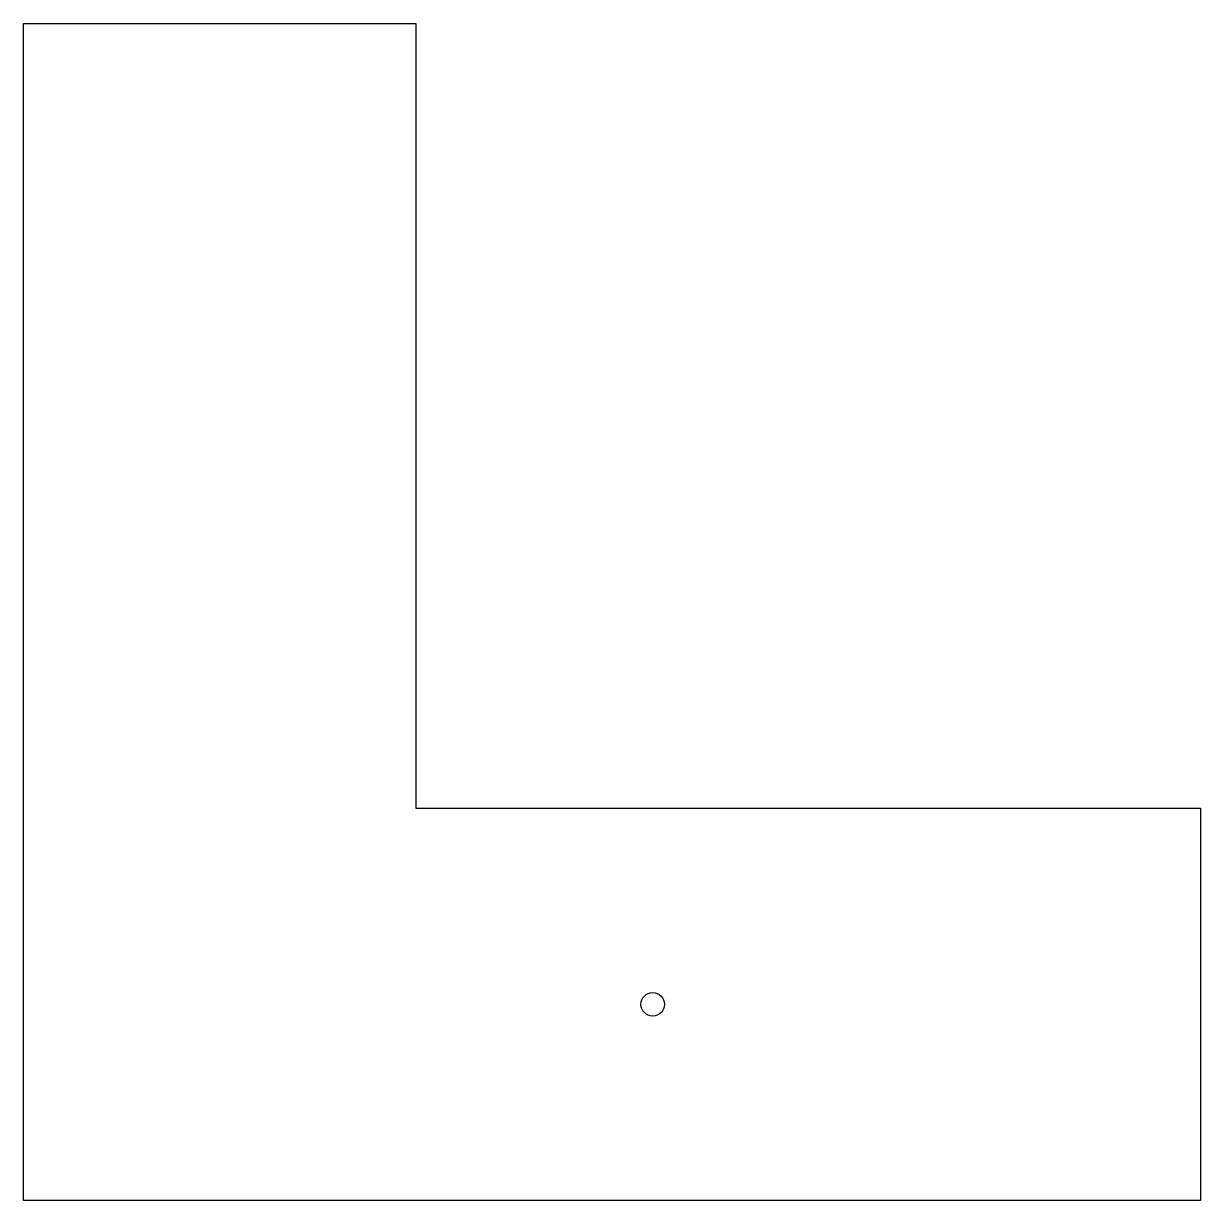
# Model space of a CAD drawing. Header units: millimetres. Extents: x -44 to 106, y 1173 to 1323.
import ezdxf

# ---------------------------------------------------------------- set-up
doc = ezdxf.new("R2010")
doc.units = ezdxf.units.MM
doc.layers.get('0').update_dxf_attribs({"linetype": 'CONTINUOUS'})

msp = doc.modelspace()

# ---------------------------------------------------------------- linework, layer by layer
msp.add_lwpolyline([(105.79, 1222.8), (105.79, 1172.8), (-44.21, 1172.8), (-44.21, 1322.8), (5.79, 1322.8), (5.79, 1222.8)], close=True)
msp.add_circle((35.97, 1197.8), 1.5)

doc.saveas('drawing.dxf')
